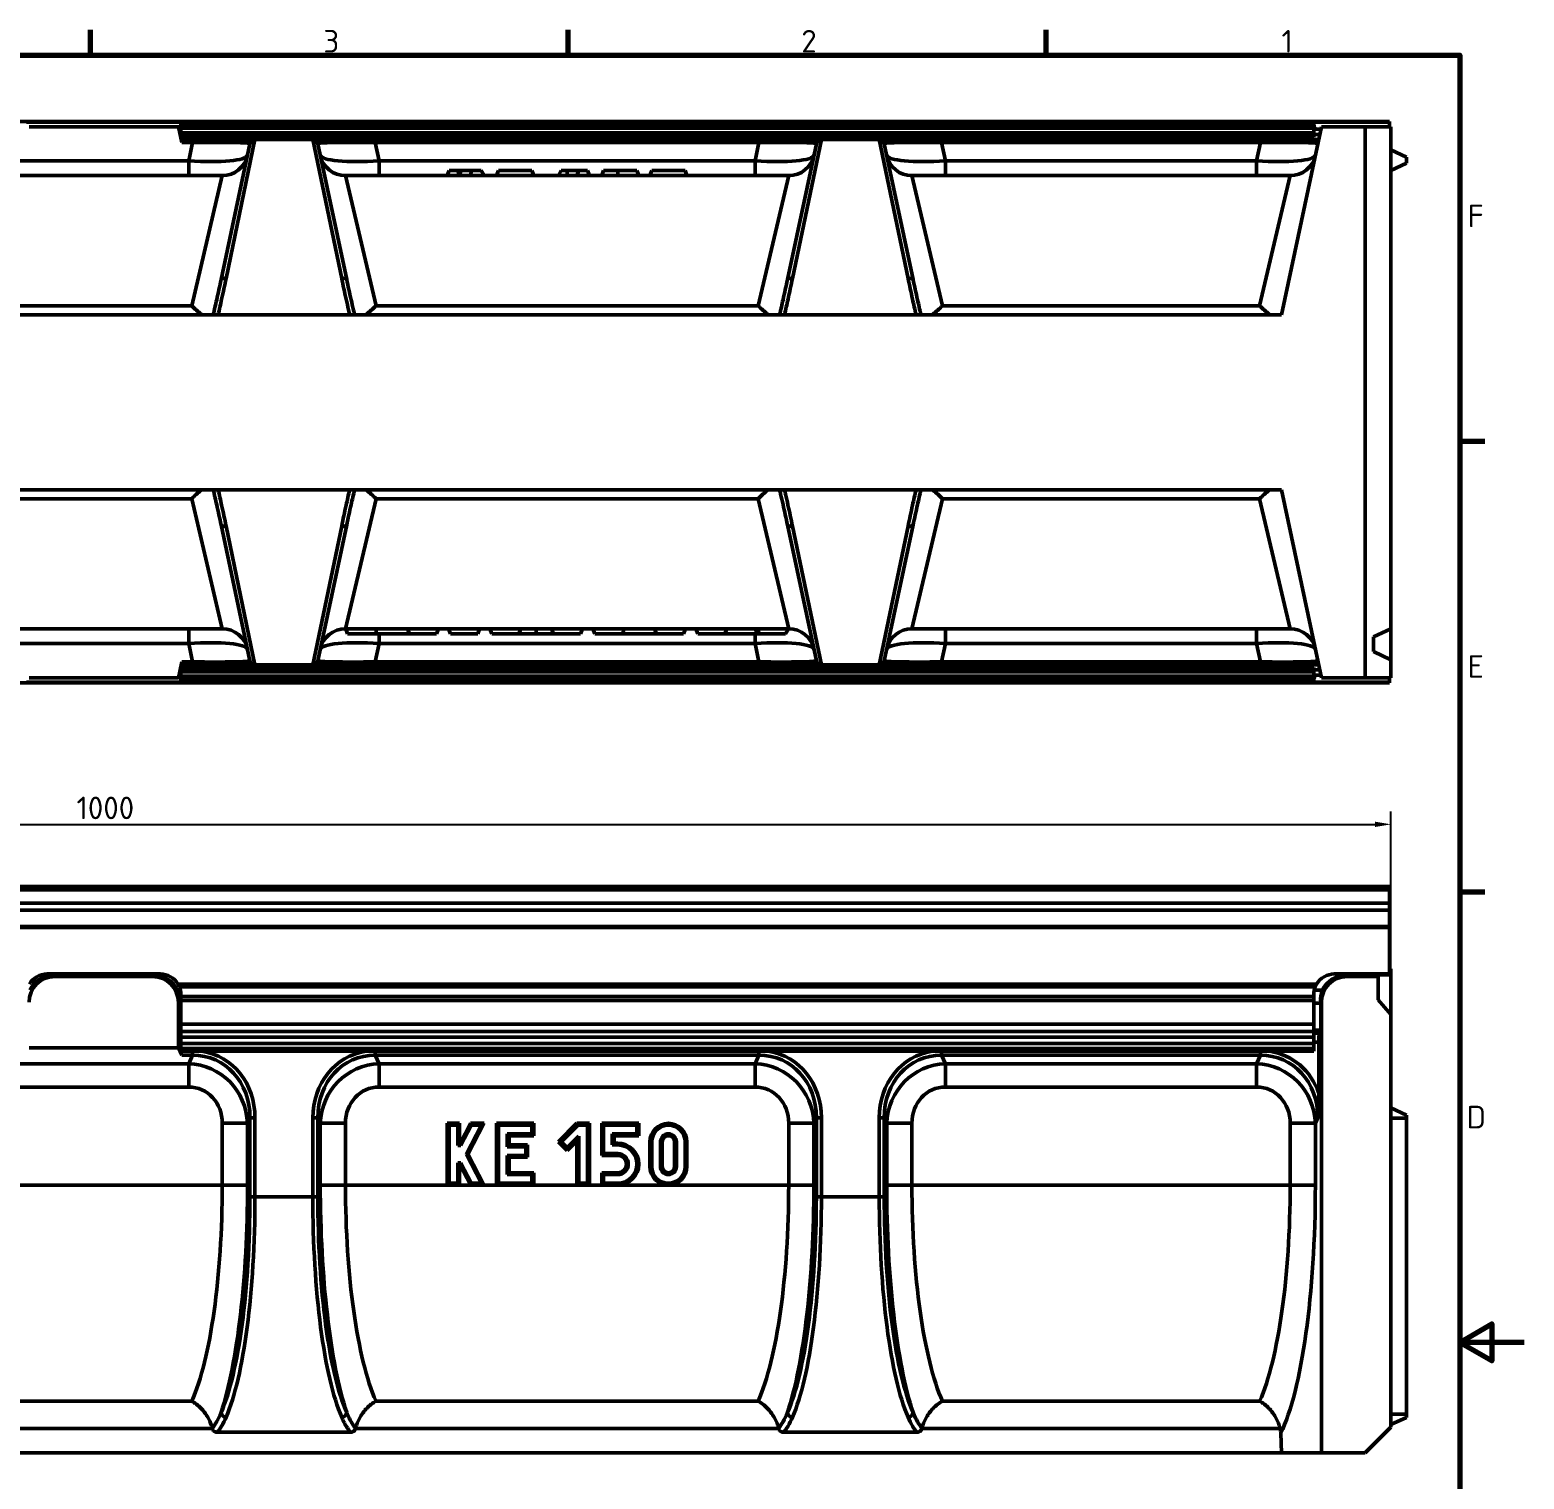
# Model space of a CAD drawing. Header units: millimetres. Extents: x 0 to 1485, y 0 to 1050.
# Drawn here: x 905 to 1485, y 472 to 1035 of the extents above; entities that cross this region are included whole.
import ezdxf

# ---------------------------------------------------------------- set-up
doc = ezdxf.new("R2010")
doc.units = ezdxf.units.MM
doc.header["$LTSCALE"] = 2.5
doc.linetypes.add('Durchgehend', pattern=[0])
for name, color, linetype, lineweight in [('Bemaßungen(DIN)', 7, 'Durchgehend', 25), ('Rahmen (ISO)', 7, 'Continuous', 70), ('Sichtbare Kanten(DIN)', 7, 'Durchgehend', 50), ('Sichtbare tangentiale Kanten(DIN)', 7, 'Durchgehend', 50)]:
    doc.layers.add(name, color=color, linetype=linetype, lineweight=lineweight)
doc.styles.add('Notiztext (DIN)', font='isocpeur.ttf')
doc.styles.add('TXT 3_5', font='isocpeur.ttf')
doc.dimstyles.new('Anrin Standard (DIN)', dxfattribs={"dimscale": 2.5, "dimtxt": 3.5, "dimasz": 2.5, "dimexe": 2, "dimexo": 0, "dimgap": 0.8, "dimtad": 1, "dimtxsty": 'TXT 3_5', "dimcen": 0.09, "dimdle": 10, "dimclrd": 256, "dimclre": 256, "dimclrt": 256, "dimadec": 0, "dimazin": 2, "dimtfac": 0.714286, "dimtmove": 0, "dimatfit": 3, "dimfxl": 1, "dimtolj": 1, "dimlwd": -1, "dimlwe": -1, "dimarcsym": 0})

# ---------------------------------------------------------------- blocks, each defined once
blk = doc.blocks.new('Ränder Standardrahmen')
at = {"layer": 'Rahmen (ISO)'}
for p, q in [((371.25, 410), (371.25, 413.9)), ((445.5, 410), (445.5, 413.9)), ((519.75, 410), (519.75, 413.9)), ((584, 350), (587.9, 350)), ((584, 280), (587.9, 280))]:
    blk.add_line(p, q, dxfattribs=at)
at = {"layer": 'Rahmen (ISO)', "flags": 128}
for points in [[(10, 10), (10, 410), (584, 410), (584, 10), (10, 10)], [(594, 210), (584, 210), (589, 212.89), (589, 207.11), (584, 210)]]:
    blk.add_lwpolyline(points, dxfattribs=at)
at = {"layer": 'Rahmen (ISO)', "char_height": 3.5, "attachment_point": 7, "style": 'Notiztext (DIN)'}
for s, insert in [('3', (407.45, 410.4)), ('2', (481.7, 410.4)), ('1', (556.3, 410.4)), ('F', (585.23, 383.25)), ('E', (585.23, 313.25)), ('D', (585.05, 243.25))]:
    blk.add_mtext(s, dxfattribs=dict(at, insert=insert))
blk = doc.blocks.new('*D19')
at = {"layer": 'Bemaßungen(DIN)', "transparency": 16777216}
for p, q in [((433.27, 653.03), (433.27, 731.2)), ((439.52, 726.2), (1427.02, 726.2)), ((1433.27, 652.28), (1433.27, 731.2))]:
    blk.add_line(p, q, dxfattribs=at)
for points in [[(439.52, 727.24), (439.52, 725.16), (433.27, 726.2)], [(1427.02, 727.24), (1427.02, 725.16), (1433.27, 726.2)]]:
    blk.add_solid(points, dxfattribs=at)
at = {"layer": 'Defpoints', "color": 0, "transparency": 16777216}
for p in [(1433.27, 726.2), (433.27, 653.03), (1433.27, 652.28)]:
    blk.add_point(p, dxfattribs=at)
at = {"layer": 'Bemaßungen(DIN)', "transparency": 16777216, "insert": (922.75, 736.95), "char_height": 8.75, "attachment_point": 1, "style": 'TXT 3_5'}
blk.add_mtext('\\A1;1000', dxfattribs=at)

msp = doc.modelspace()

# ---------------------------------------------------------------- linework, layer by layer
at = {"layer": 'Sichtbare Kanten(DIN)'}
for p, q in [((1432.772, 999.161), (433.772, 999.161)), ((963.272, 993.161), (963.272, 999.161)), ((1403.272, 999.161), (1403.272, 993.161)), ((1432.772, 997.161), (1432.772, 999.161)), ((904.272, 997.161), (962.272, 997.161)), ((962.272, 997.161), (963.58, 991.006)), ((962.485, 996.161), (963.272, 996.161)), ((963.272, 996.584), (1403.272, 996.584)), ((963.272, 994.851), (1403.272, 994.851)), ((1403.272, 993.161), (963.272, 993.161)), ((1406.272, 997.161), (1390.755, 924.161)), ((1403.272, 996.161), (1406.06, 996.161)), ((1433.272, 997.161), (1406.272, 997.161)), ((1423.272, 783.161), (1423.272, 997.161)), ((1433.272, 997.161), (1433.272, 783.161)), ((1405.209, 992.161), (963.335, 992.161)), ((978.867, 937.802), (990.085, 990.577)), ((1016.459, 990.577), (1027.677, 937.802)), ((1198.867, 937.802), (1210.085, 990.577)), ((1236.459, 990.577), (1247.677, 937.802)), ((1433.272, 988.161), (1439.272, 985.363)), ((1433.272, 980.161), (1439.272, 982.959)), ((1439.272, 985.363), (1439.272, 982.959)), ((979.348, 978.161), (887.196, 978.161)), ((1199.348, 978.161), (1027.196, 978.161)), ((1067.44, 980.161), (1066.712, 978.161)), ((1079.913, 980.161), (1067.44, 980.161)), ((1070.784, 980.161), (1071.512, 978.161)), ((1072.025, 980.161), (1071.584, 978.161)), ((1076.144, 980.161), (1075.702, 978.161)), ((1079.913, 980.161), (1081.112, 978.161)), ((1085.912, 978.161), (1086.64, 980.161)), ((1099.584, 980.161), (1086.64, 980.161)), ((1099.584, 980.161), (1100.312, 978.161)), ((1109.912, 978.161), (1110.942, 980.161)), ((1121.184, 980.161), (1110.942, 980.161)), ((1113.306, 980.161), (1113.306, 978.161)), ((1117.84, 980.161), (1117.112, 978.161)), ((1121.184, 980.161), (1121.912, 978.161)), ((1127.44, 980.161), (1126.712, 978.161)), ((1140.384, 980.161), (1127.44, 980.161)), ((1140.384, 980.161), (1141.112, 978.161)), ((1145.432, 978.161), (1146.16, 980.161)), ((1146.16, 980.161), (1159.104, 980.161)), ((1159.104, 980.161), (1159.832, 978.161)), ((1394.136, 978.161), (1247.196, 978.161)), ((1390.755, 924.161), (645.366, 924.161)), ((1390.755, 856.161), (645.366, 856.161)), ((1406.272, 783.161), (1390.755, 856.161)), ((990.085, 789.745), (978.867, 842.52)), ((1027.677, 842.52), (1016.459, 789.745)), ((1210.085, 789.745), (1198.867, 842.52)), ((1247.677, 842.52), (1236.459, 789.745)), ((979.348, 802.161), (887.196, 802.161)), ((1199.348, 802.161), (1027.196, 802.161)), ((1027.999, 800.161), (1027.271, 802.161)), ((1028, 800.161), (1027.272, 802.161)), ((1038.971, 800.161), (1039.272, 802.161)), ((1051.999, 800.161), (1051.271, 802.161)), ((1052, 800.161), (1051.272, 802.161)), ((1063.272, 802.161), (1062.544, 800.161)), ((1067.999, 800.161), (1067.271, 802.161)), ((1067.272, 802.161), (1068, 800.161)), ((1078.544, 800.161), (1079.272, 802.161)), ((1083.999, 800.161), (1083.271, 802.161)), ((1084, 800.161), (1083.272, 802.161)), ((1083.272, 802.161), (1084, 800.161)), ((1094.544, 800.161), (1095.272, 802.161)), ((1108, 800.161), (1107.272, 802.161)), ((1108, 800.161), (1107.272, 802.161)), ((1118.544, 800.161), (1119.272, 802.161)), ((1123.999, 800.161), (1123.271, 802.161)), ((1124, 800.161), (1123.272, 802.161)), ((1134.971, 800.161), (1135.272, 802.161)), ((1147.999, 800.161), (1147.271, 802.161)), ((1148, 800.161), (1147.272, 802.161)), ((1159.272, 802.161), (1158.544, 800.161)), ((1163.999, 800.161), (1163.271, 802.161)), ((1164, 800.161), (1163.272, 802.161)), ((1174.544, 800.161), (1175.272, 802.161)), ((1187.04, 800.161), (1186.472, 802.161)), ((1187.84, 800.161), (1187.272, 802.161)), ((1199.272, 802.161), (1198.094, 800.161)), ((1394.136, 802.161), (1247.196, 802.161)), ((1426.452, 798.981), (1433.272, 802.161)), ((1027.999, 800.161), (1028, 800.161)), ((1028, 800.161), (1051.999, 800.161)), ((1051.999, 800.161), (1052, 800.161)), ((1052, 800.161), (1062.544, 800.161)), ((1067.999, 800.161), (1068, 800.161)), ((1068, 800.161), (1078.544, 800.161)), ((1083.995, 800.161), (1083.996, 800.161)), ((1084, 800.161), (1094.544, 800.161)), ((1084, 800.161), (1084, 800.161)), ((1094.544, 800.161), (1108, 800.161)), ((1108, 800.161), (1108, 800.161)), ((1108, 800.161), (1118.544, 800.161)), ((1123.999, 800.161), (1124, 800.161)), ((1124, 800.161), (1147.999, 800.161)), ((1147.999, 800.161), (1148, 800.161)), ((1148, 800.161), (1158.544, 800.161)), ((1163.999, 800.161), (1164, 800.161)), ((1164, 800.161), (1198.094, 800.161)), ((1426.452, 793.341), (1426.452, 798.981)), ((1433.272, 790.161), (1426.452, 793.341)), ((963.58, 789.316), (962.272, 783.161)), ((962.485, 784.161), (963.272, 784.161)), ((963.272, 781.161), (963.272, 787.161)), ((963.272, 787.161), (1403.272, 787.161)), ((1403.272, 785.47), (963.272, 785.47)), ((1403.272, 783.738), (963.272, 783.738)), ((963.335, 788.161), (1405.209, 788.161)), ((1403.272, 787.161), (1403.272, 781.161)), ((1403.272, 784.161), (1406.06, 784.161)), ((433.772, 781.161), (1432.772, 781.161)), ((962.272, 783.161), (904.272, 783.161)), ((1433.272, 783.161), (1406.272, 783.161)), ((1432.772, 783.161), (1432.772, 781.161)), ((1432.772, 702.071), (433.772, 702.071)), ((1432.772, 668.071), (1432.772, 702.071)), ((911.272, 668.071), (955.272, 668.071)), ((914.272, 667.815), (952.272, 667.815)), ((1411.272, 668.071), (1432.772, 668.071)), ((1416.272, 667.815), (1433.272, 667.815)), ((1428.272, 667.602), (1433.272, 667.737)), ((1428.272, 658.052), (1428.272, 667.602)), ((1432.772, 670.071), (1433.272, 670.071)), ((1433.272, 492.071), (1433.272, 670.071)), ((914.272, 667.071), (952.272, 667.071)), ((961.934, 661.771), (963.089, 661.771)), ((1403.455, 661.771), (1406.611, 661.771)), ((1428.272, 667.071), (1416.272, 667.071)), ((962.272, 657.071), (962.272, 639.403)), ((962.517, 657.071), (962.485, 656.771)), ((962.485, 656.771), (962.485, 646.271)), ((962.485, 656.771), (963.272, 656.771)), ((963.272, 660.071), (963.272, 638.071)), ((1403.272, 638.071), (1403.272, 660.071)), ((1403.272, 656.771), (1406.06, 656.771)), ((1406.06, 656.771), (1406.028, 657.071)), ((1406.06, 646.271), (1406.06, 656.771)), ((1406.272, 482.071), (1406.272, 657.071)), ((1433.272, 652.278), (1428.272, 658.052)), ((962.485, 646.271), (962.91, 645.117)), ((962.485, 646.271), (963.272, 646.271)), ((1403.272, 646.271), (1406.06, 646.271)), ((1405.634, 645.117), (1406.06, 646.271)), ((904.272, 639.403), (962.272, 639.403)), ((962.272, 639.403), (963.58, 636.533)), ((963.272, 639.071), (1403.272, 639.071)), ((1405.209, 621.848), (1405.209, 641.653)), ((963.272, 638.071), (1403.272, 638.071)), ((1439.272, 613.274), (1433.272, 616.071)), ((1066.712, 610.071), (1071.512, 610.071)), ((1067.44, 609.344), (1066.712, 610.071)), ((1066.712, 586.071), (1066.712, 610.071)), ((1070.784, 609.344), (1071.512, 610.071)), ((1071.512, 610.071), (1071.512, 602.151)), ((1071.584, 602.151), (1075.702, 610.071)), ((1081.112, 610.071), (1074.872, 598.071)), ((1076.144, 609.344), (1075.702, 610.071)), ((1075.702, 610.071), (1081.112, 610.071)), ((1079.913, 609.344), (1081.112, 610.071)), ((1085.912, 610.071), (1100.312, 610.071)), ((1086.64, 609.344), (1085.912, 610.071)), ((1085.912, 586.071), (1085.912, 610.071)), ((1099.584, 609.344), (1100.312, 610.071)), ((1100.312, 610.071), (1100.312, 605.271)), ((1109.912, 602.871), (1117.112, 610.071)), ((1117.112, 610.071), (1121.912, 610.071)), ((1117.414, 609.344), (1117.112, 610.071)), ((1121.184, 609.344), (1121.912, 610.071)), ((1121.912, 610.071), (1121.912, 586.071)), ((1126.712, 597.591), (1126.712, 610.071)), ((1126.712, 610.071), (1127.44, 609.344)), ((1126.712, 610.071), (1141.112, 610.071)), ((1140.384, 609.344), (1141.112, 610.071)), ((1141.112, 610.071), (1141.112, 605.271)), ((1439.272, 613.274), (1439.272, 495.869)), ((1067.44, 609.344), (1070.784, 609.344)), ((1067.44, 586.799), (1067.44, 609.344)), ((1070.784, 609.344), (1070.784, 601.424)), ((1072.025, 601.424), (1076.144, 609.344)), ((1079.913, 609.344), (1074.052, 598.071)), ((1076.144, 609.344), (1079.913, 609.344)), ((1086.64, 609.344), (1099.584, 609.344)), ((1086.64, 586.799), (1086.64, 609.344)), ((1089.984, 605.999), (1090.712, 605.271)), ((1089.984, 605.999), (1089.984, 600.944)), ((1099.584, 605.999), (1089.984, 605.999)), ((1090.712, 605.271), (1090.712, 601.671)), ((1100.312, 605.271), (1090.712, 605.271)), ((1099.584, 609.344), (1099.584, 605.999)), ((1099.584, 605.999), (1100.312, 605.271)), ((1110.942, 602.871), (1117.414, 609.344)), ((1117.84, 605.041), (1113.306, 600.507)), ((1117.84, 605.041), (1117.112, 603.283)), ((1117.414, 609.344), (1121.184, 609.344)), ((1117.84, 586.799), (1117.84, 605.041)), ((1121.184, 609.344), (1121.184, 586.799)), ((1127.44, 598.319), (1127.44, 609.344)), ((1127.44, 609.344), (1140.384, 609.344)), ((1130.784, 605.999), (1131.512, 605.271)), ((1130.784, 605.999), (1130.784, 601.664)), ((1140.384, 605.999), (1130.784, 605.999)), ((1131.512, 605.271), (1131.512, 602.391)), ((1141.112, 605.271), (1131.512, 605.271)), ((1140.384, 609.344), (1140.384, 605.999)), ((1140.384, 605.999), (1141.112, 605.271)), ((1070.784, 601.424), (1071.512, 602.151)), ((1070.784, 601.424), (1072.025, 601.424)), ((1071.512, 602.151), (1071.584, 602.151)), ((1072.025, 601.424), (1071.584, 602.151)), ((1074.872, 598.071), (1074.052, 598.071)), ((1074.052, 598.071), (1079.913, 586.799)), ((1074.872, 598.071), (1081.112, 586.071)), ((1089.984, 600.944), (1090.712, 601.671)), ((1089.984, 600.944), (1097.184, 600.944)), ((1090.712, 601.671), (1097.912, 601.671)), ((1097.184, 600.944), (1097.912, 601.671)), ((1097.184, 600.944), (1097.184, 597.599)), ((1097.912, 601.671), (1097.912, 596.871)), ((1113.306, 599.477), (1109.912, 602.871)), ((1109.912, 602.871), (1110.942, 602.871)), ((1113.306, 600.507), (1110.942, 602.871)), ((1117.112, 603.283), (1113.306, 599.477)), ((1113.306, 600.507), (1113.306, 599.477)), ((1117.112, 586.071), (1117.112, 603.283)), ((1127.44, 598.319), (1126.712, 597.591)), ((1132.952, 598.319), (1127.44, 598.319)), ((1130.784, 601.664), (1131.512, 602.391)), ((1130.784, 601.664), (1132.952, 601.664)), ((1131.512, 602.391), (1132.952, 602.391)), ((1145.432, 593.271), (1145.432, 602.871)), ((1146.16, 593.271), (1146.16, 602.871)), ((1149.504, 593.271), (1149.504, 602.871)), ((1150.232, 602.871), (1150.232, 593.271)), ((1155.032, 593.271), (1155.032, 602.871)), ((1155.76, 602.871), (1155.76, 593.271)), ((1159.104, 602.871), (1159.104, 593.271)), ((1159.832, 602.871), (1159.832, 593.271)), ((1070.784, 594.719), (1071.512, 593.991)), ((1070.784, 594.719), (1070.784, 586.799)), ((1072.025, 594.719), (1070.784, 594.719)), ((1071.512, 593.991), (1071.512, 586.071)), ((1071.584, 593.991), (1071.512, 593.991)), ((1072.025, 594.719), (1071.584, 593.991)), ((1075.702, 586.071), (1071.584, 593.991)), ((1076.144, 586.799), (1072.025, 594.719)), ((1097.184, 597.599), (1089.984, 597.599)), ((1089.984, 597.599), (1090.712, 596.871)), ((1089.984, 597.599), (1089.984, 590.144)), ((1097.912, 596.871), (1090.712, 596.871)), ((1090.712, 596.871), (1090.712, 590.871)), ((1097.184, 597.599), (1097.912, 596.871)), ((1132.952, 597.591), (1126.712, 597.591)), ((1067.44, 586.799), (1066.712, 586.071)), ((1070.784, 586.799), (1067.44, 586.799)), ((1070.784, 586.799), (1071.512, 586.071)), ((1076.144, 586.799), (1075.702, 586.071)), ((1079.913, 586.799), (1076.144, 586.799)), ((1079.913, 586.799), (1081.112, 586.071)), ((1085.912, 586.071), (1086.64, 586.799)), ((1099.584, 586.799), (1086.64, 586.799)), ((1089.984, 590.144), (1090.712, 590.871)), ((1089.984, 590.144), (1099.584, 590.144)), ((1090.712, 590.871), (1100.312, 590.871)), ((1099.584, 590.144), (1100.312, 590.871)), ((1099.584, 590.144), (1099.584, 586.799)), ((1099.584, 586.799), (1100.312, 586.071)), ((1100.312, 590.871), (1100.312, 586.071)), ((1117.84, 586.799), (1117.112, 586.071)), ((1121.184, 586.799), (1117.84, 586.799)), ((1121.184, 586.799), (1121.912, 586.071)), ((1126.712, 586.071), (1126.712, 590.871)), ((1127.44, 590.144), (1126.712, 590.871)), ((1126.712, 590.871), (1132.952, 590.871)), ((1127.44, 586.799), (1126.712, 586.071)), ((1127.44, 586.799), (1127.44, 590.144)), ((1127.44, 590.144), (1132.952, 590.144)), ((1132.952, 586.799), (1127.44, 586.799)), ((1071.512, 586.071), (1066.712, 586.071)), ((1081.112, 586.071), (1075.702, 586.071)), ((1100.312, 586.071), (1085.912, 586.071)), ((1121.912, 586.071), (1117.112, 586.071)), ((1132.952, 586.071), (1126.712, 586.071)), ((1439.272, 495.869), (1433.272, 493.071)), ((1029.151, 490.071), (977.393, 490.071)), ((1249.151, 490.071), (1197.393, 490.071)), ((1390.755, 482.071), (1390.469, 489.72)), ((1423.272, 482.071), (1433.272, 492.071)), ((1423.272, 482.071), (443.272, 482.071))]:
    msp.add_line(p, q, dxfattribs=at)
for centre, radius, start, end in [((992.041, 990.161), 2, 90, 168), ((1014.503, 990.161), 2, 12, 90), ((1212.041, 990.161), 2, 90, 168), ((1234.503, 990.161), 2, 12, 90), ((979.348, 988.161), 10, 270, 348), ((1027.196, 988.161), 10, 192, 270), ((1199.348, 988.161), 10, 270, 348), ((1247.196, 988.161), 10, 192, 270), ((1394.136, 988.161), 10, 270, 348), ((979.348, 792.161), 10, 12, 90), ((1027.196, 792.161), 10, 90, 168), ((1199.348, 792.161), 10, 12, 90), ((1247.196, 792.161), 10, 90, 168), ((1394.136, 792.161), 10, 12, 90), ((992.041, 790.161), 2, 192, 270), ((1014.503, 790.161), 2, 270, 348), ((1212.041, 790.161), 2, 192, 270), ((1234.503, 790.161), 2, 270, 348), ((911.272, 660.071), 8, 90, 149.10329), ((914.272, 657.071), 10.744, 90, 154.05835), ((952.272, 657.071), 10.744, 25.94165, 90), ((955.272, 660.071), 8, 30.89671, 90), ((1411.272, 660.071), 8, 90, 149.10329), ((1416.272, 657.071), 10.744, 90, 154.05835), ((914.272, 657.071), 10, 90, 180), ((952.272, 657.071), 10, 0, 90), ((955.272, 660.071), 8, 0, 22.635548), ((1411.272, 660.071), 8, 157.364452, 180), ((1416.272, 657.071), 10, 90, 180), ((1152.632, 602.871), 7.2, 0, 180), ((1152.632, 602.871), 6.472, 0, 180), ((1152.632, 602.871), 3.128, 0, 180), ((1152.632, 602.871), 2.4, 0, 180), ((1132.952, 594.231), 8.16, 270, 90), ((1132.952, 594.231), 7.432, 270, 90), ((1132.952, 594.231), 4.088, 270, 90), ((1132.952, 594.231), 3.36, 270, 90), ((1152.632, 593.271), 7.2, 180, 359.999982), ((1152.632, 593.271), 6.472, 180, 0), ((1152.632, 593.271), 3.128, 180, 0), ((1152.632, 593.271), 2.4, 180, 0)]:
    msp.add_arc(centre, radius, start, end, dxfattribs=at)
for centre, major_axis, ratio, start_param, end_param in [((955.272, 998.293), (-8, 0), 0.6, 2.7465278, 3.1415927), ((1411.272, 998.293), (8, 0), 0.6, 3.1415927, 3.5366575), ((955.272, 782.028), (-8, 0), 0.6, 3.1415927, 3.5366575), ((1411.272, 782.028), (-8, 0), 0.6, 5.8881205, 6.2831853), ((952.272, 658.173), (0, -10.361), 0.9943364, 1.464317, 1.9255135), ((1416.272, 658.173), (0, -10.361), 0.9943364, 4.3576718, 4.8188684), ((962.485, 641.653), (0, -4), 0.2125566, 1.9574993, 2.6179939), ((1406.06, 641.653), (0, 4), 0.2125566, 0.5235988, 1.5707963), ((963.76, 638.346), (0, 2), 0.2125566, 1.7082995, 2.7052603)]:
    msp.add_ellipse(centre, major_axis=major_axis, ratio=ratio, start_param=start_param, end_param=end_param, dxfattribs=at)
for points, knots in [([(962.465, 996.255), (962.489, 996.271), (962.513, 996.289), (962.579, 996.348), (962.619, 996.393), (962.656, 996.446)], [0.415198137, 0.415198137, 0.415198137, 0.415198137, 0.431791897, 0.431791897, 0.462760788, 0.462760788, 0.462760788, 0.462760788]), ([(1403.888, 996.446), (1403.925, 996.393), (1403.965, 996.348), (1404.124, 996.207), (1404.264, 996.161), (1404.407, 996.161)], [0.86685526, 0.86685526, 0.86685526, 0.86685526, 0.89782415, 0.89782415, 0.98146895, 0.98146895, 0.98146895, 0.98146895]), ([(967.482, 927.652), (967.486, 927.648), (967.49, 927.644), (968.715, 926.392), (969.947, 925.271), (971.18, 924.304), (971.274, 924.232), (971.366, 924.161)], [-1.67912799, -1.67912799, -1.67912799, -1.67912799, -1.67737428, -1.67737428, -1.12182699, -1.12182699, -1.0760409, -1.0760409, -1.0760409, -1.0760409]), ([(1035.178, 924.161), (1035.271, 924.232), (1035.364, 924.304), (1036.597, 925.271), (1037.829, 926.392), (1039.054, 927.644), (1039.058, 927.648), (1039.062, 927.652)], [-0.60660007, -0.60660007, -0.60660007, -0.60660007, -0.56041229, -0.56041229, 0, 0, 0.00176908, 0.00176908, 0.00176908, 0.00176908]), ([(1187.482, 927.652), (1187.486, 927.648), (1187.49, 927.644), (1188.715, 926.392), (1189.947, 925.271), (1191.18, 924.304), (1191.274, 924.232), (1191.366, 924.161)], [-1.67912799, -1.67912799, -1.67912799, -1.67912799, -1.67737427, -1.67737427, -1.12182804, -1.12182804, -1.07604089, -1.07604089, -1.07604089, -1.07604089]), ([(1255.178, 924.161), (1255.271, 924.232), (1255.364, 924.304), (1256.597, 925.271), (1257.829, 926.392), (1259.054, 927.644), (1259.058, 927.648), (1259.062, 927.652)], [-0.60660008, -0.60660008, -0.60660008, -0.60660008, -0.56041238, -0.56041238, 0, 0, 0.00176908, 0.00176908, 0.00176908, 0.00176908]), ([(1382.27, 927.652), (1382.274, 927.648), (1382.277, 927.644), (1383.503, 926.392), (1384.735, 925.271), (1385.968, 924.304), (1386.061, 924.232), (1386.154, 924.161)], [-1.67912799, -1.67912799, -1.67912799, -1.67912799, -1.67737431, -1.67737431, -1.12182375, -1.12182375, -1.07604091, -1.07604091, -1.07604091, -1.07604091]), ([(971.366, 856.161), (971.274, 856.09), (971.18, 856.018), (969.947, 855.051), (968.715, 853.929), (967.49, 852.677), (967.486, 852.673), (967.482, 852.67)], [-0.60660007, -0.60660007, -0.60660007, -0.60660007, -0.56041299, -0.56041299, 0, 0, 0.00176907, 0.00176907, 0.00176907, 0.00176907]), ([(1039.062, 852.67), (1039.058, 852.673), (1039.054, 852.677), (1037.829, 853.929), (1036.597, 855.051), (1035.364, 856.018), (1035.271, 856.09), (1035.178, 856.161)], [-1.67912799, -1.67912799, -1.67912799, -1.67912799, -1.67737427, -1.67737427, -1.12182794, -1.12182794, -1.07604089, -1.07604089, -1.07604089, -1.07604089]), ([(1191.366, 856.161), (1191.274, 856.09), (1191.18, 856.018), (1189.947, 855.051), (1188.715, 853.929), (1187.49, 852.677), (1187.486, 852.673), (1187.482, 852.67)], [-0.60660005, -0.60660005, -0.60660005, -0.60660005, -0.5604099, -0.5604099, 0, 0, 0.0017691, 0.0017691, 0.0017691, 0.0017691]), ([(1259.062, 852.67), (1259.058, 852.673), (1259.054, 852.677), (1257.829, 853.929), (1256.597, 855.051), (1255.364, 856.018), (1255.271, 856.09), (1255.178, 856.161)], [-1.67912799, -1.67912799, -1.67912799, -1.67912799, -1.67737427, -1.67737427, -1.12182793, -1.12182793, -1.07604089, -1.07604089, -1.07604089, -1.07604089]), ([(1386.154, 856.161), (1386.061, 856.09), (1385.968, 856.018), (1384.735, 855.051), (1383.503, 853.929), (1382.277, 852.677), (1382.274, 852.673), (1382.27, 852.67)], [-0.60660008, -0.60660008, -0.60660008, -0.60660008, -0.56041626, -0.56041626, 0, 0, 0.00176904, 0.00176904, 0.00176904, 0.00176904]), ([(962.656, 783.876), (962.619, 783.928), (962.579, 783.974), (962.513, 784.033), (962.489, 784.051), (962.465, 784.067)], [0.866855263, 0.866855263, 0.866855263, 0.866855263, 0.897824155, 0.897824155, 0.914417915, 0.914417915, 0.914417915, 0.914417915]), ([(1404.407, 784.161), (1404.264, 784.161), (1404.124, 784.115), (1403.965, 783.974), (1403.925, 783.928), (1403.888, 783.876)], [0.3481471, 0.3481471, 0.3481471, 0.3481471, 0.4317919, 0.4317919, 0.46276079, 0.46276079, 0.46276079, 0.46276079]), ([(962.137, 664.179), (962.28, 663.94), (962.42, 663.674), (962.579, 663.329), (962.619, 663.238), (962.656, 663.15)], [0.3481471, 0.3481471, 0.3481471, 0.3481471, 0.4317919, 0.4317919, 0.46276079, 0.46276079, 0.46276079, 0.46276079]), ([(1403.888, 663.15), (1403.925, 663.238), (1403.965, 663.329), (1404.124, 663.674), (1404.264, 663.94), (1404.407, 664.179)], [0.86685526, 0.86685526, 0.86685526, 0.86685526, 0.89782415, 0.89782415, 0.98146895, 0.98146895, 0.98146895, 0.98146895]), ([(1405.209, 621.848), (1405.209, 621.563), (1405.208, 621.277), (1405.179, 618.167), (1405.031, 615.1), (1404.874, 612.197), (1404.873, 612.188), (1404.873, 612.179)], [0, 0, 0, 0, 0.08546678, 0.08546678, 0.93401855, 0.93401855, 0.93668212, 0.93668212, 0.93668212, 0.93668212]), ([(967.482, 502.134), (967.486, 502.132), (967.49, 502.13), (968.715, 501.464), (969.947, 500.528), (972.027, 498.384), (972.915, 497.239), (974.25, 494.951), (974.747, 493.87), (975.236, 492.356), (975.344, 491.967), (975.434, 491.579)], [-1.679128, -1.679128, -1.679128, -1.679128, -1.6773743, -1.6773743, -1.121827, -1.121827, -0.6631435, -0.6631435, -0.3079422, -0.3079422, -0.1857088, -0.1857088, -0.1857088, -0.1857088]), ([(1031.11, 491.579), (1031.2, 491.967), (1031.308, 492.356), (1031.797, 493.87), (1032.294, 494.951), (1033.629, 497.239), (1034.517, 498.384), (1036.597, 500.528), (1037.829, 501.464), (1039.054, 502.13), (1039.058, 502.132), (1039.062, 502.134)], [-1.50473, -1.50473, -1.50473, -1.50473, -1.3814261, -1.3814261, -1.0231136, -1.0231136, -0.5604123, -0.5604123, 0, 0, 0.0017691, 0.0017691, 0.0017691, 0.0017691]), ([(1187.482, 502.134), (1187.486, 502.132), (1187.49, 502.13), (1188.715, 501.464), (1189.947, 500.528), (1192.027, 498.384), (1192.915, 497.239), (1194.25, 494.951), (1194.747, 493.87), (1195.236, 492.356), (1195.344, 491.967), (1195.434, 491.579)], [-1.679128, -1.679128, -1.679128, -1.679128, -1.6773743, -1.6773743, -1.121828, -1.121828, -0.6631438, -0.6631438, -0.3079422, -0.3079422, -0.1857088, -0.1857088, -0.1857088, -0.1857088]), ([(1251.11, 491.579), (1251.2, 491.967), (1251.308, 492.356), (1251.797, 493.87), (1252.294, 494.951), (1253.629, 497.239), (1254.517, 498.384), (1256.597, 500.528), (1257.829, 501.464), (1259.054, 502.13), (1259.058, 502.132), (1259.062, 502.134)], [-1.50473, -1.50473, -1.50473, -1.50473, -1.3814261, -1.3814261, -1.0231136, -1.0231136, -0.5604124, -0.5604124, 0, 0, 0.0017691, 0.0017691, 0.0017691, 0.0017691]), ([(1382.27, 502.134), (1382.274, 502.132), (1382.277, 502.13), (1383.503, 501.464), (1384.735, 500.528), (1386.814, 498.384), (1387.703, 497.239), (1389.037, 494.951), (1389.535, 493.87), (1390.025, 492.351), (1390.135, 491.956), (1390.225, 491.562)], [-1.679128, -1.679128, -1.679128, -1.679128, -1.6773743, -1.6773743, -1.1218238, -1.1218238, -0.6631423, -0.6631423, -0.3079419, -0.3079419, -0.183924, -0.183924, -0.183924, -0.183924]), ([(977.393, 490.071), (977.122, 490.071), (976.853, 490.123), (976.36, 490.325), (976.139, 490.469), (975.826, 490.779), (975.716, 490.923), (975.543, 491.231), (975.479, 491.393), (975.438, 491.562)], [0, 0, 0, 0, 0.08135821, 0.08135821, 0.16021596, 0.16021596, 0.21485052, 0.21485052, 0.26767465, 0.26767465, 0.26767465, 0.26767465]), ([(1031.106, 491.562), (1031.049, 491.325), (1030.947, 491.102), (1030.658, 490.698), (1030.472, 490.524), (1030.094, 490.285), (1029.917, 490.206), (1029.542, 490.099), (1029.347, 490.071), (1029.151, 490.071)], [0.00177375, 0.00177375, 0.00177375, 0.00177375, 0.07585795, 0.07585795, 0.15222298, 0.15222298, 0.21044841, 0.21044841, 0.26920308, 0.26920308, 0.26920308, 0.26920308]), ([(1197.393, 490.071), (1197.122, 490.071), (1196.853, 490.123), (1196.36, 490.325), (1196.139, 490.469), (1195.826, 490.779), (1195.716, 490.923), (1195.543, 491.231), (1195.479, 491.393), (1195.438, 491.562)], [0, 0, 0, 0, 0.08135822, 0.08135822, 0.16021597, 0.16021597, 0.21485052, 0.21485052, 0.26767465, 0.26767465, 0.26767465, 0.26767465]), ([(1251.106, 491.562), (1251.049, 491.325), (1250.947, 491.102), (1250.658, 490.698), (1250.472, 490.524), (1250.094, 490.285), (1249.917, 490.206), (1249.542, 490.099), (1249.347, 490.071), (1249.151, 490.071)], [0.00177375, 0.00177375, 0.00177375, 0.00177375, 0.07585795, 0.07585795, 0.15222298, 0.15222298, 0.21044841, 0.21044841, 0.26920308, 0.26920308, 0.26920308, 0.26920308])]:
    msp.add_open_spline(points, degree=3, knots=knots, dxfattribs=at)
for points in [[(975.434, 491.579), (975.435, 491.573), (975.437, 491.568), (975.438, 491.562)], [(1031.106, 491.562), (1031.107, 491.568), (1031.109, 491.573), (1031.11, 491.579)], [(1195.434, 491.579), (1195.435, 491.573), (1195.437, 491.568), (1195.438, 491.562)], [(1251.106, 491.562), (1251.107, 491.568), (1251.109, 491.573), (1251.11, 491.579)], [(1390.469, 489.72), (1390.446, 490.342), (1390.364, 490.958), (1390.225, 491.562)]]:
    msp.add_open_spline(points, degree=3, dxfattribs=at)
at = {"layer": 'Sichtbare tangentiale Kanten(DIN)'}
for p, q in [((903.272, 998.93), (963.272, 998.93)), ((1403.272, 998.93), (1432.772, 998.93)), ((962.91, 994.161), (963.272, 994.161)), ((963.272, 997.991), (1403.272, 997.991)), ((963.272, 993.697), (1403.272, 993.697)), ((1403.272, 994.161), (1405.634, 994.161)), ((1404.107, 996.238), (1406.076, 996.238)), ((963.58, 991.006), (967.796, 991.006)), ((967.796, 991.006), (966.293, 983.935)), ((967.796, 992.161), (967.796, 991.006)), ((992.041, 992.161), (980.824, 938.251)), ((1025.72, 938.251), (1014.503, 992.161)), ((1038.748, 992.161), (1038.748, 991.006)), ((1038.748, 991.006), (1187.796, 991.006)), ((1040.251, 983.935), (1038.748, 991.006)), ((1187.796, 991.006), (1186.293, 983.935)), ((1187.796, 992.161), (1187.796, 991.006)), ((1212.041, 992.161), (1200.824, 938.251)), ((1245.72, 938.251), (1234.503, 992.161)), ((1258.748, 991.006), (1258.748, 992.161)), ((1258.748, 991.006), (1382.584, 991.006)), ((1260.251, 983.935), (1258.748, 991.006)), ((1382.584, 991.006), (1381.081, 983.935)), ((1382.584, 991.006), (1382.584, 992.161)), ((966.293, 983.935), (900.251, 983.935)), ((966.293, 983.935), (966.293, 978.161)), ((1186.293, 983.935), (1040.251, 983.935)), ((1040.251, 983.935), (1040.251, 978.161)), ((1186.293, 983.935), (1186.293, 978.161)), ((1260.251, 983.935), (1260.251, 978.161)), ((1381.081, 983.935), (1260.251, 983.935)), ((1381.081, 983.935), (1381.081, 978.161)), ((967.482, 927.652), (979.348, 978.161)), ((1027.196, 978.161), (1039.062, 927.652)), ((1132.952, 980.161), (1132.952, 978.161)), ((1187.482, 927.652), (1199.348, 978.161)), ((1247.196, 978.161), (1259.062, 927.652)), ((1382.27, 927.652), (1394.136, 978.161)), ((899.062, 927.652), (967.482, 927.652)), ((1039.062, 927.652), (1187.482, 927.652)), ((1259.062, 927.652), (1382.27, 927.652)), ((967.482, 852.67), (899.062, 852.67)), ((979.348, 802.161), (967.482, 852.67)), ((1039.062, 852.67), (1027.196, 802.161)), ((1187.482, 852.67), (1039.062, 852.67)), ((1199.348, 802.161), (1187.482, 852.67)), ((1259.062, 852.67), (1247.196, 802.161)), ((1382.27, 852.67), (1259.062, 852.67)), ((1394.136, 802.161), (1382.27, 852.67)), ((980.824, 842.071), (992.041, 788.161)), ((1014.503, 788.161), (1025.72, 842.071)), ((1200.824, 842.071), (1212.041, 788.161)), ((1234.503, 788.161), (1245.72, 842.071)), ((966.293, 802.161), (966.293, 796.387)), ((1101.272, 802.161), (1101.272, 800.161)), ((1260.251, 802.161), (1260.251, 796.387)), ((1381.081, 802.161), (1381.081, 796.387)), ((900.251, 796.387), (966.293, 796.387)), ((966.293, 796.387), (967.796, 789.316)), ((1038.748, 789.316), (1040.251, 796.387)), ((1040.251, 800.161), (1040.251, 796.387)), ((1040.251, 796.387), (1186.293, 796.387)), ((1186.293, 800.161), (1186.293, 796.387)), ((1186.293, 796.387), (1187.796, 789.316)), ((1258.748, 789.316), (1260.251, 796.387)), ((1260.251, 796.387), (1381.081, 796.387)), ((1381.081, 796.387), (1382.584, 789.316)), ((962.91, 786.161), (963.272, 786.161)), ((1403.272, 786.625), (963.272, 786.625)), ((967.796, 789.316), (963.58, 789.316)), ((967.796, 789.316), (967.796, 788.161)), ((1038.748, 788.161), (1038.748, 789.316)), ((1187.796, 789.316), (1038.748, 789.316)), ((1187.796, 788.161), (1187.796, 789.316)), ((1258.748, 788.161), (1258.748, 789.316)), ((1382.584, 789.316), (1258.748, 789.316)), ((1382.584, 788.161), (1382.584, 789.316)), ((1403.272, 786.161), (1405.634, 786.161)), ((1406.076, 784.084), (1404.107, 784.084)), ((963.272, 781.392), (903.272, 781.392)), ((1403.272, 782.331), (963.272, 782.331)), ((1432.772, 781.392), (1403.272, 781.392)), ((433.772, 700.791), (1432.772, 700.791)), ((433.772, 695.535), (1432.772, 695.535)), ((433.772, 692.918), (1432.772, 692.918)), ((433.772, 686.456), (1432.772, 686.456)), ((433.772, 686.071), (1432.772, 686.071)), ((914.272, 667.071), (914.272, 667.815)), ((952.272, 667.071), (952.272, 667.815)), ((1416.272, 667.071), (1416.272, 667.815)), ((962.137, 664.179), (1404.407, 664.179)), ((962.656, 663.15), (1403.888, 663.15)), ((962.272, 657.071), (962.517, 657.071)), ((963.272, 659.338), (1403.272, 659.338)), ((963.272, 657.794), (1403.272, 657.794)), ((1406.272, 657.071), (1406.028, 657.071)), ((962.91, 645.117), (963.272, 645.117)), ((963.272, 648.559), (1403.272, 648.559)), ((963.272, 645.732), (1403.272, 645.732)), ((1403.272, 645.117), (1405.634, 645.117)), ((963.272, 643.485), (1403.272, 643.485)), ((963.272, 641.071), (1403.272, 641.071)), ((1403.272, 641.653), (1405.209, 641.653)), ((966.293, 633.236), (900.251, 633.236)), ((963.58, 636.533), (967.796, 636.533)), ((967.796, 636.533), (966.293, 633.236)), ((966.293, 633.236), (966.293, 624.172)), ((967.796, 638.071), (967.796, 636.533)), ((1038.748, 638.071), (1038.748, 636.533)), ((1038.748, 636.533), (1187.796, 636.533)), ((1040.251, 633.236), (1038.748, 636.533)), ((1186.293, 633.236), (1040.251, 633.236)), ((1040.251, 633.236), (1040.251, 624.172)), ((1187.796, 636.533), (1186.293, 633.236)), ((1186.293, 633.236), (1186.293, 624.172)), ((1187.796, 638.071), (1187.796, 636.533)), ((1258.748, 636.533), (1258.748, 638.071)), ((1258.748, 636.533), (1382.584, 636.533)), ((1260.251, 633.236), (1258.748, 636.533)), ((1260.251, 633.236), (1260.251, 624.172)), ((1381.081, 633.236), (1260.251, 633.236)), ((1382.584, 636.533), (1381.081, 633.236)), ((1381.081, 633.236), (1381.081, 624.172)), ((1382.584, 636.533), (1382.584, 638.071)), ((900.251, 624.172), (966.293, 624.172)), ((1040.251, 624.172), (1186.293, 624.172)), ((1260.251, 624.172), (1381.081, 624.172)), ((989.13, 610.082), (979.348, 610.082)), ((979.348, 610.082), (979.348, 586.071)), ((989.13, 610.082), (990.085, 612.179)), ((989.13, 586.071), (989.13, 610.082)), ((992.041, 612.179), (990.085, 612.179)), ((990.085, 612.179), (990.085, 581.56)), ((992.041, 581.56), (992.041, 612.179)), ((1014.503, 612.179), (1014.503, 581.56)), ((1014.503, 612.179), (1016.459, 612.179)), ((1016.459, 581.56), (1016.459, 612.179)), ((1016.459, 612.179), (1017.415, 610.082)), ((1017.415, 610.082), (1017.415, 586.071)), ((1017.415, 610.082), (1027.196, 610.082)), ((1027.196, 586.071), (1027.196, 610.082)), ((1199.348, 610.082), (1199.348, 586.071)), ((1209.13, 610.082), (1199.348, 610.082)), ((1209.13, 610.082), (1210.085, 612.179)), ((1209.13, 586.071), (1209.13, 610.082)), ((1212.041, 612.179), (1210.085, 612.179)), ((1210.085, 612.179), (1210.085, 581.56)), ((1212.041, 581.56), (1212.041, 612.179)), ((1236.459, 612.179), (1234.503, 612.179)), ((1234.503, 612.179), (1234.503, 581.56)), ((1236.459, 581.56), (1236.459, 612.179)), ((1236.459, 612.179), (1237.415, 610.082)), ((1237.415, 610.082), (1247.196, 610.082)), ((1237.415, 610.082), (1237.415, 586.071)), ((1247.196, 586.071), (1247.196, 610.082)), ((1403.917, 610.082), (1394.136, 610.082)), ((1394.136, 610.082), (1394.136, 586.071)), ((1403.917, 610.082), (1404.873, 612.179)), ((1403.917, 586.071), (1403.917, 610.082)), ((1433.272, 612.071), (1439.272, 612.071)), ((1132.952, 601.664), (1132.952, 602.391)), ((1132.952, 598.319), (1132.952, 597.591)), ((1146.16, 602.871), (1145.432, 602.871)), ((1149.504, 602.871), (1150.232, 602.871)), ((1155.032, 602.871), (1155.76, 602.871)), ((1159.104, 602.871), (1159.832, 602.871)), ((1145.432, 593.271), (1146.16, 593.271)), ((1150.232, 593.271), (1149.504, 593.271)), ((1155.032, 593.271), (1155.76, 593.271)), ((1159.104, 593.271), (1159.832, 593.271)), ((1132.952, 590.144), (1132.952, 590.871)), ((1132.952, 586.799), (1132.952, 586.071)), ((877.415, 586.071), (989.13, 586.071)), ((1016.459, 581.56), (990.085, 581.56)), ((1017.415, 586.071), (1066.712, 586.071)), ((1075.702, 586.071), (1071.512, 586.071)), ((1085.912, 586.071), (1081.112, 586.071)), ((1117.112, 586.071), (1100.312, 586.071)), ((1126.712, 586.071), (1121.912, 586.071)), ((1209.13, 586.071), (1132.952, 586.071)), ((1236.459, 581.56), (1210.085, 581.56)), ((1237.415, 586.071), (1403.917, 586.071)), ((899.062, 502.134), (967.482, 502.134)), ((1039.062, 502.134), (1187.482, 502.134)), ((1259.062, 502.134), (1382.27, 502.134)), ((1433.272, 497.071), (1439.272, 497.071)), ((891.106, 491.562), (975.438, 491.562)), ((1031.106, 491.562), (1195.438, 491.562)), ((1251.106, 491.562), (1390.225, 491.562))]:
    msp.add_line(p, q, dxfattribs=at)
for centre, major_axis, ratio, start_param, end_param in [((965.461, 990.161), (24.625, 0.422), 0.0328391, 6.275615, 7.7584306), ((1041.084, 990.161), (24.625, -0.422), 0.0328391, 1.6663474, 3.149163), ((1185.461, 990.161), (24.625, 0.422), 0.0328391, 6.275615, 7.7584306), ((1261.084, 990.161), (24.625, -0.422), 0.0328391, 1.6663474, 3.149163), ((1380.248, 990.161), (24.625, 0.422), 0.0328391, 6.275615, 7.7584306), ((965.035, 988.161), (-24.107, 1.99), 0.1702155, 1.6370352, 3.1198508), ((1041.509, 988.161), (-24.107, -1.99), 0.1702155, 0.0217418, 1.5045574), ((1185.035, 988.161), (-24.107, 1.99), 0.1702155, 1.6370352, 3.1198508), ((1261.509, 988.161), (-24.107, -1.99), 0.1702155, 0.0217418, 1.5045574), ((1379.823, 988.161), (-24.107, 1.99), 0.1702155, 1.6370352, 3.1198508), ((980.824, 937.386), (-1.956, 0.416), 0.424795, 4.8024377, 6.2831853), ((1025.72, 937.386), (1.956, 0.416), 0.424795, 0, 1.4807476), ((1200.824, 937.386), (-1.956, 0.416), 0.424795, 4.8024377, 6.2831853), ((1245.72, 937.386), (1.956, 0.416), 0.424795, 0, 1.4807476), ((980.824, 842.936), (-1.956, -0.416), 0.424795, 0, 1.4807476), ((1025.72, 842.936), (1.956, -0.416), 0.424795, 4.8024377, 6.2831853), ((1200.824, 842.936), (-1.956, -0.416), 0.424795, 0, 1.4807476), ((1245.72, 842.936), (1.956, -0.416), 0.424795, 4.8024377, 6.2831853), ((965.035, 792.161), (24.107, 1.99), 0.1702155, 0.0217418, 1.5045574), ((1041.509, 792.161), (24.107, -1.99), 0.1702155, 1.6370352, 3.1198508), ((1185.035, 792.161), (24.107, 1.99), 0.1702155, 0.0217418, 1.5045574), ((1261.509, 792.161), (24.107, -1.99), 0.1702155, 1.6370352, 3.1198508), ((1379.823, 792.161), (24.107, 1.99), 0.1702155, 0.0217418, 1.5045574), ((965.461, 790.161), (-24.625, 0.422), 0.0328391, 1.6663474, 3.149163), ((1041.084, 790.161), (-24.625, -0.422), 0.0328391, 6.275615, 7.7584306), ((1185.461, 790.161), (-24.625, 0.422), 0.0328391, 1.6663474, 3.149163), ((1261.084, 790.161), (-24.625, -0.422), 0.0328391, 6.275615, 7.7584306), ((1380.248, 790.161), (-24.625, 0.422), 0.0328391, 1.6663474, 3.149163), ((965.035, 608.725), (10.216, 22.412), 0.9743914, 5.1857482, 6.6685638), ((965.461, 609.658), (11.379, 24.964), 0.8747822, 5.1857482, 6.6685638), ((965.461, 609.658), (12.118, 26.584), 0.8899449, 5.1857482, 6.5302074), ((1041.084, 609.658), (-12.118, 26.584), 0.8899449, 6.0361632, 7.3806224), ((1041.084, 609.658), (-11.379, 24.964), 0.8747822, 5.8978068, 7.3806224), ((1041.509, 608.725), (-10.216, 22.412), 0.9743914, 5.8978068, 7.3806224), ((1185.035, 608.725), (10.216, 22.412), 0.9743914, 5.1857482, 6.6685638), ((1185.461, 609.658), (11.379, 24.964), 0.8747822, 5.1857482, 6.6685638), ((1185.461, 609.658), (12.118, 26.584), 0.8899449, 5.1857482, 6.5302074), ((1261.084, 609.658), (-12.118, 26.584), 0.8899449, 6.0361632, 7.3806224), ((1261.084, 609.658), (-11.379, 24.964), 0.8747822, 5.8978068, 7.3806224), ((1261.509, 608.725), (-10.216, 22.412), 0.9743914, 5.8978068, 7.3806224), ((1379.823, 608.725), (10.216, 22.412), 0.9743914, 5.1857482, 6.6685638), ((1380.248, 609.658), (11.379, 24.964), 0.8747822, 5.1857482, 6.6685638), ((1380.248, 609.658), (12.118, 26.584), 0.8899449, 5.5366296, 6.5302074), ((965.035, 608.725), (6.525, 14.314), 0.8899449, 5.1857482, 6.6685638), ((1041.509, 608.725), (-6.525, 14.314), 0.8899449, 5.8978068, 7.3806224), ((1185.035, 608.725), (6.525, 14.314), 0.8899449, 5.1857482, 6.6685638), ((1261.509, 608.725), (-6.525, 14.314), 0.8899449, 5.8978068, 7.3806224), ((1379.823, 608.725), (6.525, 14.314), 0.8899449, 5.1857482, 6.6685638), ((957.03, 586.071), (0, -95), 0.2349309, 0.4873999, 1.5707963), ((966.811, 586.071), (0, 105), 0.2125566, 3.712254, 4.712389), ((970.317, 581.56), (0, -93), 0.2125566, 0.447292, 1.5707963), ((972.274, 581.56), (0, 95), 0.2080817, 3.5888847, 4.712389), ((1034.271, 581.56), (0, -95), 0.2080817, 4.712389, 5.8358933), ((1036.227, 581.56), (0, 93), 0.2125566, 1.5707963, 2.6943006), ((1039.733, 586.071), (0, -105), 0.2125566, 4.712389, 5.7125239), ((1049.514, 586.071), (0, 95), 0.2349309, 1.5707963, 2.6541928), ((1177.03, 586.071), (0, -95), 0.2349309, 0.4873999, 1.5707963), ((1186.811, 586.071), (0, 105), 0.2125566, 3.712254, 4.712389), ((1190.317, 581.56), (0, -93), 0.2125566, 0.447292, 1.5707963), ((1192.274, 581.56), (0, 95), 0.2080817, 3.5888847, 4.712389), ((1254.271, 581.56), (0, -95), 0.2080817, 4.712389, 5.8358933), ((1256.227, 581.56), (0, 93), 0.2125566, 1.5707963, 2.6943006), ((1259.733, 586.071), (0, -105), 0.2125566, 4.712389, 5.7125239), ((1269.514, 586.071), (0, 95), 0.2349309, 1.5707963, 2.6541928), ((1371.817, 586.071), (0, -95), 0.2349309, 0.4873999, 1.5707963), ((1381.599, 586.071), (0, 105), 0.2125566, 3.5503101, 4.712389), ((980.824, 497.709), (1.829, -0.81), 0.8855068, 3.6055398, 5.0862874), ((1025.72, 497.709), (-1.829, -0.81), 0.8855068, 1.1968979, 2.6776455), ((1200.824, 497.709), (1.829, -0.81), 0.8855068, 3.6055398, 5.0862874), ((1245.72, 497.709), (1.829, 0.81), 0.8855068, 4.3384906, 5.8192382)]:
    msp.add_ellipse(centre, major_axis=major_axis, ratio=ratio, start_param=start_param, end_param=end_param, dxfattribs=at)
for points, knots in [([(978.867, 937.802), (978.326, 935.253), (977.758, 932.643), (976.732, 928.067), (976.287, 926.122), (975.829, 924.161)], [-1.7479304, -1.7479304, -1.7479304, -1.7479304, -0.8739652, -0.8739652, -0.2412346, -0.2412346, -0.2412346, -0.2412346]), ([(977.724, 924.161), (978.196, 926.186), (978.652, 928.197), (979.699, 932.921), (980.275, 935.616), (980.824, 938.251)], [0.2383798, 0.2383798, 0.2383798, 0.2383798, 0.8739652, 0.8739652, 1.7479304, 1.7479304, 1.7479304, 1.7479304]), ([(1025.72, 938.251), (1025.995, 936.93), (1026.277, 935.594), (1026.856, 932.896), (1027.153, 931.535), (1027.456, 930.164), (1027.76, 928.792), (1028.072, 927.41), (1028.532, 925.402), (1028.675, 924.782), (1028.82, 924.161)], [0, 0, 0, 0, 0.4381684, 0.4381684, 0.8763369, 0.8763369, 0.8763369, 1.3145053, 1.3145053, 1.5095355, 1.5095355, 1.5095355, 1.5095355]), ([(1030.716, 924.161), (1030.576, 924.757), (1030.438, 925.351), (1029.99, 927.294), (1029.685, 928.636), (1029.386, 929.967), (1029.088, 931.298), (1028.796, 932.617), (1028.227, 935.23), (1027.948, 936.524), (1027.677, 937.802)], [-1.5066809, -1.5066809, -1.5066809, -1.5066809, -1.3145053, -1.3145053, -0.8763369, -0.8763369, -0.8763369, -0.4381684, -0.4381684, 0, 0, 0, 0]), ([(1198.867, 937.802), (1198.323, 935.242), (1197.753, 932.62), (1196.727, 928.044), (1196.285, 926.11), (1195.829, 924.161)], [-1.7553726, -1.7553726, -1.7553726, -1.7553726, -0.8776863, -0.8776863, -0.2487002, -0.2487002, -0.2487002, -0.2487002]), ([(1197.724, 924.161), (1198.193, 926.174), (1198.647, 928.173), (1199.694, 932.898), (1200.273, 935.604), (1200.824, 938.251)], [0.2458456, 0.2458456, 0.2458456, 0.2458456, 0.8776863, 0.8776863, 1.7553726, 1.7553726, 1.7553726, 1.7553726]), ([(1245.72, 938.251), (1246.27, 935.609), (1246.848, 932.909), (1247.895, 928.184), (1248.35, 926.179), (1248.82, 924.161)], [0, 0, 0, 0, 0.8760212, 0.8760212, 1.5095375, 1.5095375, 1.5095375, 1.5095375]), ([(1250.716, 924.161), (1250.258, 926.116), (1249.815, 928.054), (1248.789, 932.63), (1248.22, 935.247), (1247.677, 937.802)], [-1.5066829, -1.5066829, -1.5066829, -1.5066829, -0.8760212, -0.8760212, 0, 0, 0, 0]), ([(975.829, 856.161), (976.287, 854.2), (976.732, 852.255), (977.758, 847.679), (978.326, 845.069), (978.867, 842.52)], [-1.5066963, -1.5066963, -1.5066963, -1.5066963, -0.8739025, -0.8739025, 0, 0, 0, 0]), ([(980.824, 842.071), (980.275, 844.706), (979.699, 847.4), (978.652, 852.125), (978.196, 854.136), (977.724, 856.161)], [0, 0, 0, 0, 0.8739025, 0.8739025, 1.509551, 1.509551, 1.509551, 1.509551]), ([(1028.82, 856.161), (1028.351, 854.147), (1027.897, 852.146), (1026.85, 847.421), (1026.271, 844.716), (1025.72, 842.071)], [0.2450836, 0.2450836, 0.2450836, 0.2450836, 0.8773065, 0.8773065, 1.754613, 1.754613, 1.754613, 1.754613]), ([(1027.677, 842.52), (1028.221, 845.079), (1028.791, 847.699), (1029.817, 852.276), (1030.259, 854.21), (1030.716, 856.161)], [-1.754613, -1.754613, -1.754613, -1.754613, -0.8773065, -0.8773065, -0.2479382, -0.2479382, -0.2479382, -0.2479382]), ([(1195.829, 856.161), (1195.959, 855.604), (1196.088, 855.048), (1196.531, 853.13), (1196.84, 851.774), (1197.141, 850.431), (1197.442, 849.087), (1197.737, 847.754), (1198.312, 845.116), (1198.593, 843.81), (1198.867, 842.52)], [-1.5066285, -1.5066285, -1.5066285, -1.5066285, -1.3269223, -1.3269223, -0.8846149, -0.8846149, -0.8846149, -0.4423074, -0.4423074, 0, 0, 0, 0]), ([(1200.824, 842.071), (1200.546, 843.405), (1200.261, 844.753), (1199.677, 847.477), (1199.378, 848.851), (1199.071, 850.236), (1198.764, 851.621), (1198.449, 853.016), (1197.994, 854.999), (1197.86, 855.579), (1197.724, 856.161)], [0, 0, 0, 0, 0.4423074, 0.4423074, 0.8846149, 0.8846149, 0.8846149, 1.3269223, 1.3269223, 1.509483, 1.509483, 1.509483, 1.509483]), ([(1248.82, 856.161), (1248.351, 854.147), (1247.897, 852.146), (1246.85, 847.421), (1246.271, 844.716), (1245.72, 842.071)], [0.245047, 0.245047, 0.245047, 0.245047, 0.8772882, 0.8772882, 1.7545765, 1.7545765, 1.7545765, 1.7545765]), ([(1247.677, 842.52), (1248.221, 845.079), (1248.791, 847.699), (1249.817, 852.275), (1250.259, 854.21), (1250.716, 856.161)], [-1.7545765, -1.7545765, -1.7545765, -1.7545765, -0.8772882, -0.8772882, -0.2479016, -0.2479016, -0.2479016, -0.2479016]), ([(978.867, 497.709), (978.326, 496.422), (977.758, 495.248), (976.61, 493.218), (976.033, 492.344), (975.434, 491.579)], [-1.7479304, -1.7479304, -1.7479304, -1.7479304, -0.8739652, -0.8739652, -0.0613568, -0.0613568, -0.0613568, -0.0613568]), ([(977.393, 490.071), (977.984, 490.771), (978.55, 491.577), (979.699, 493.499), (980.275, 494.642), (980.824, 495.906)], [0.0910212, 0.0910212, 0.0910212, 0.0910212, 0.8739652, 0.8739652, 1.7479304, 1.7479304, 1.7479304, 1.7479304]), ([(1025.72, 495.906), (1025.995, 495.272), (1026.277, 494.669), (1026.856, 493.525), (1027.153, 492.985), (1027.456, 492.477), (1027.76, 491.969), (1028.072, 491.493), (1028.639, 490.704), (1028.893, 490.378), (1029.151, 490.071)], [0, 0, 0, 0, 0.4381684, 0.4381684, 0.8763369, 0.8763369, 0.8763369, 1.3145053, 1.3145053, 1.6568911, 1.6568911, 1.6568911, 1.6568911]), ([(1031.11, 491.579), (1030.836, 491.929), (1030.566, 492.302), (1029.99, 493.163), (1029.685, 493.66), (1029.386, 494.187), (1029.088, 494.715), (1028.796, 495.272), (1028.227, 496.447), (1027.948, 497.064), (1027.677, 497.709)], [-1.6865548, -1.6865548, -1.6865548, -1.6865548, -1.3145053, -1.3145053, -0.8763369, -0.8763369, -0.8763369, -0.4381684, -0.4381684, 0, 0, 0, 0]), ([(1198.867, 497.709), (1198.323, 496.416), (1197.753, 495.238), (1196.604, 493.21), (1196.031, 492.341), (1195.434, 491.579)], [-1.7553726, -1.7553726, -1.7553726, -1.7553726, -0.8776863, -0.8776863, -0.0688285, -0.0688285, -0.0688285, -0.0688285]), ([(1197.393, 490.071), (1197.981, 490.768), (1198.545, 491.569), (1199.694, 493.49), (1200.273, 494.637), (1200.824, 495.906)], [0.0984919, 0.0984919, 0.0984919, 0.0984919, 0.8776863, 0.8776863, 1.7553726, 1.7553726, 1.7553726, 1.7553726]), ([(1245.72, 495.906), (1246.27, 494.639), (1246.848, 493.494), (1247.997, 491.572), (1248.562, 490.769), (1249.151, 490.071)], [0, 0, 0, 0, 0.8760212, 0.8760212, 1.6568935, 1.6568935, 1.6568935, 1.6568935]), ([(1251.11, 491.579), (1250.512, 492.342), (1249.938, 493.213), (1248.789, 495.243), (1248.22, 496.419), (1247.677, 497.709)], [-1.6865573, -1.6865573, -1.6865573, -1.6865573, -0.8760212, -0.8760212, 0, 0, 0, 0])]:
    msp.add_open_spline(points, degree=3, knots=knots, dxfattribs=at)

# ---------------------------------------------------------------- block references
at = {"xscale": 2.5, "yscale": 2.5, "zscale": 2.5}
msp.add_blockref('Ränder Standardrahmen', (0, 0), dxfattribs=at)

# ---------------------------------------------------------------- dimensions: what is measured, and where the dimension line sits
at = {"layer": 'Bemaßungen(DIN)'}
dim = msp.add_linear_dim(base=(1433.272, 726.203), p1=(433.272, 653.029), p2=(1433.272, 652.278), dimstyle='Anrin Standard (DIN)', override={"dimgap": 0.8, "dimdec": 2, "dimtol": 0, "dimlim": 0, "dimtp": 0, "dimtm": 0, "dimtdec": 2, "dimtofl": 0, "dimatfit": 1}, dxfattribs=at)
dim.commit()
dim.dimension.update_dxf_attribs({"geometry": '*D19', "text_midpoint": (933.247, 726.203), "dimtype": 160})

doc.saveas('drawing.dxf')
